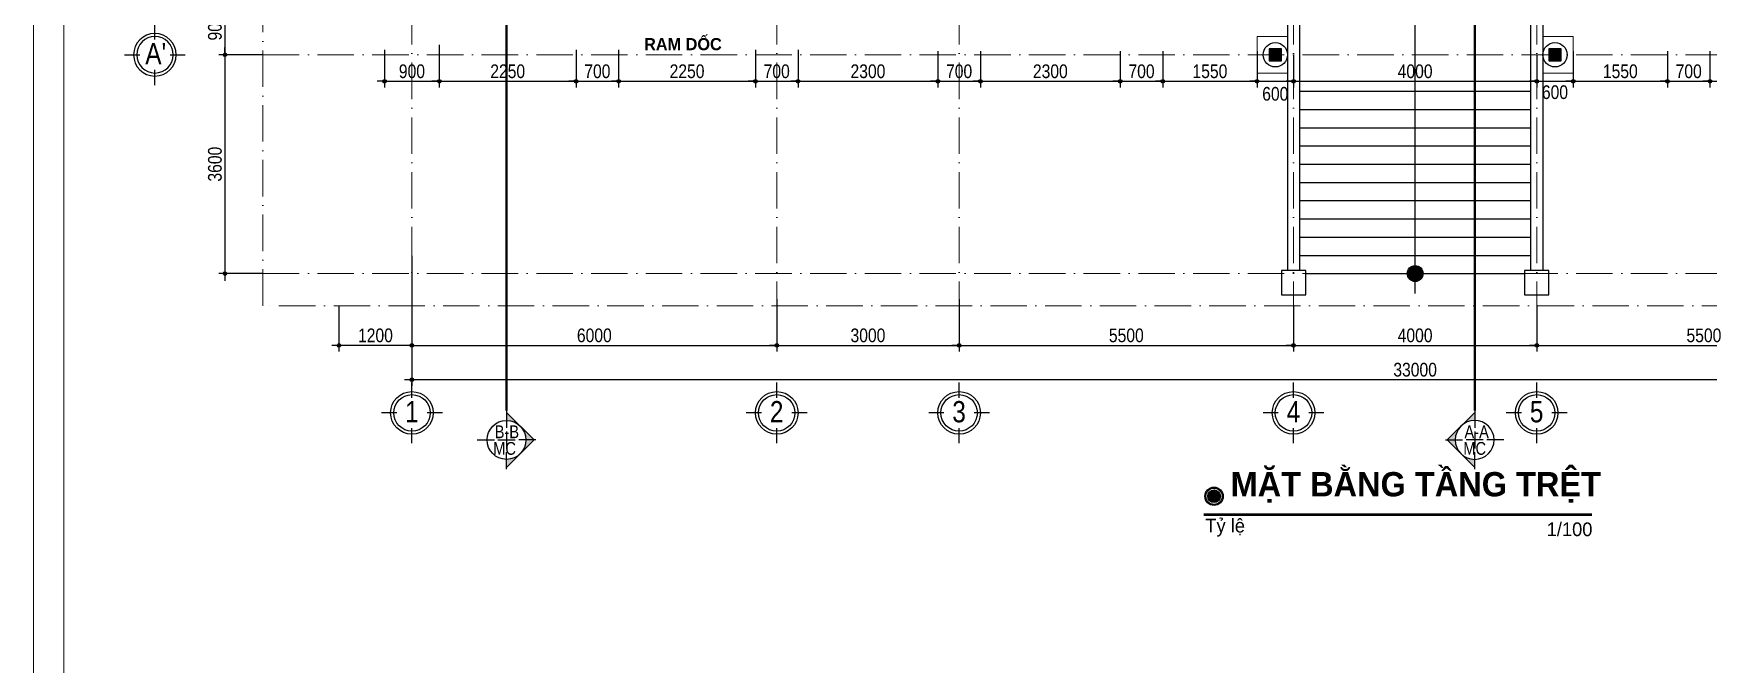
# Model space of a CAD drawing. Extents: x -1107188 to -523840, y 39692 to 514392.
# Drawn here: x -1107188 to -1079639, y 485420 to 495802 of the extents above; entities that cross this region are included whole.
import ezdxf
from ezdxf.enums import TextEntityAlignment as Align

# ---------------------------------------------------------------- set-up
doc = ezdxf.new("R2010")
doc.units = 0
doc.linetypes.add('ACAD_ISO10W100', pattern=[18, 12, -3, 0, -3])
doc.linetypes.add('DASHED2', pattern=[0.375, 0.25, -0.125])
doc.layers.get('0').update_dxf_attribs({"color": 255, "linetype": 'CONTINUOUS'})
doc.layers.get('DEFPOINTS').update_dxf_attribs({"linetype": 'CONTINUOUS'})
for name, color, linetype, lineweight in [('00-KICH THUOC', 6, 'CONTINUOUS', 9), ('NET-THAY', 2, 'CONTINUOUS', 13), ('TRUC', 24, 'CONTINUOUS', 0)]:
    doc.layers.add(name, color=color, linetype=linetype, lineweight=lineweight)
for name, color, linetype in [('009', 251, 'CONTINUOUS'), ('daucat', 220, 'CONTINUOUS'), ('DIM', 1, 'CONTINUOUS'), ('KYHIEU', 3, 'CONTINUOUS'), ('TAGS', 60, 'CONTINUOUS'), ('TEXT', 7, 'CONTINUOUS'), ('TUONG', 131, 'CONTINUOUS'), ('WALL', 4, 'CONTINUOUS')]:
    doc.layers.add(name, color=color, linetype=linetype)
doc.styles.add('HEL-CONDENSE', font='')
doc.styles.add('SO BV', font='', dxfattribs={"height": 200})
doc.styles.get("Standard").update_dxf_attribs({"font": ''})
doc.styles.add('SWISS-CONDENSE', font='')
doc.styles.add('TEN BV', font='', dxfattribs={"height": 350})
doc.styles.add('VNI-HELVE-CONDENSE', font='')
doc.styles.add('VNI-HELVE-CONDENSEN', font='')
doc.styles.get('HEL-CONDENSE').set_extended_font_data('VNI-Helve-Condense')
doc.styles.get('SO BV').set_extended_font_data('VNI-Helve-Condense')
doc.styles.get('Standard').set_extended_font_data('VNI-Helve-Condense')
doc.styles.get('SWISS-CONDENSE').set_extended_font_data('VNI-Swiss-Condense')
doc.styles.get('TEN BV').set_extended_font_data('VNI-Helve-Condense', bold=True)
doc.styles.get('VNI-HELVE-CONDENSE').set_extended_font_data('VNI-Helve-Condense')
doc.styles.get('VNI-HELVE-CONDENSEN').set_extended_font_data('VNI-Helve-Condense')
doc.dimstyles.new('D100', dxfattribs={"dimtxt": 225, "dimasz": 1.2, "dimexe": 100, "dimexo": 0, "dimgap": 50, "dimtad": 1, "dimdec": 0, "dimzin": 13, "dimdsep": 46, "dimtxsty": 'HEL-CONDENSE', "dimblk": 'D50', "dimcen": 0, "dimclrd": 1, "dimclre": 1, "dimclrt": 7, "dimadec": 0, "dimazin": 0, "dimtfac": 1, "dimtdec": 0, "dimtmove": 0, "dimatfit": 3, "dimldrblk": 'D50', "dimfxl": 1, "dimtolj": 1, "dimtzin": 13, "dimarcsym": 0})
doc.dimstyles.get("Standard").update_dxf_attribs({"dimtxt": 0.18, "dimasz": 0.18, "dimexe": 0.18, "dimexo": 0.0625, "dimgap": 0.09, "dimtad": 0, "dimtih": 1, "dimtoh": 1, "dimdec": 4, "dimzin": 0, "dimdsep": 46, "dimtxsty": 'Standard', "dimcen": 0.09, "dimadec": 0, "dimazin": 0, "dimtfac": 1, "dimtdec": 4, "dimtofl": 0, "dimtmove": 0, "dimatfit": 3, "dimfxl": 1, "dimtolj": 1, "dimtzin": 0, "dimarcsym": 0})

# ---------------------------------------------------------------- blocks, each defined once
blk = doc.blocks.new('D50')
at = {"layer": 'DIM'}
blk.add_hatch(color=256, dxfattribs=at).paths.add_polyline_path([(25, 0, 1), (-25, 0, 1)])
blk.add_line((25, 0), (100, 0), dxfattribs=at)
blk.add_circle((0, 0), 25, dxfattribs=at)
blk = doc.blocks.new('*D76')
at = {"layer": 'DEFPOINTS', "color": 0, "transparency": 16777216}
for p in [(-1100964, 491431), (-1094964, 491431), (-1094964, 490669)]:
    blk.add_point(p, dxfattribs=at)
at = {"layer": 'DIM', "color": 1, "lineweight": -2, "transparency": 16777216}
for p, q in [((-1100964, 491431), (-1100964, 490569)), ((-1094964, 491431), (-1094964, 490569)), ((-1100962, 490669), (-1094965, 490669))]:
    blk.add_line(p, q, dxfattribs=at)
at = {"layer": 'DIM', "color": 1, "lineweight": -2, "transparency": 16777216, "xscale": 1.199999999999999, "yscale": 1.199999999999999, "zscale": 1.199999999999999, "rotation": 180}
blk.add_blockref('D50', (-1100964, 490669), dxfattribs=at)
at = {"layer": 'DIM', "color": 1, "lineweight": -2, "transparency": 16777216, "xscale": 1.199999999999999, "yscale": 1.199999999999999, "zscale": 1.199999999999999}
blk.add_blockref('D50', (-1094964, 490669), dxfattribs=at)
at = {"layer": 'DIM', "color": 7, "transparency": 16777216, "insert": (-1097964, 490834), "char_height": 225, "attachment_point": 5, "style": 'HEL-CONDENSE'}
blk.add_mtext('\\A1;6000', dxfattribs=at)
blk = doc.blocks.new('*D77')
at = {"layer": 'DEFPOINTS', "color": 0, "transparency": 16777216}
for p in [(-1094964, 491431), (-1091964, 491431), (-1091964, 490669)]:
    blk.add_point(p, dxfattribs=at)
at = {"layer": 'DIM', "color": 1, "lineweight": -2, "transparency": 16777216}
for p, q in [((-1094964, 491431), (-1094964, 490569)), ((-1091964, 491431), (-1091964, 490569)), ((-1094962, 490669), (-1091965, 490669))]:
    blk.add_line(p, q, dxfattribs=at)
at = {"layer": 'DIM', "color": 1, "lineweight": -2, "transparency": 16777216, "xscale": 1.199999999999999, "yscale": 1.199999999999999, "zscale": 1.199999999999999, "rotation": 180}
blk.add_blockref('D50', (-1094964, 490669), dxfattribs=at)
at = {"layer": 'DIM', "color": 1, "lineweight": -2, "transparency": 16777216, "xscale": 1.199999999999999, "yscale": 1.199999999999999, "zscale": 1.199999999999999}
blk.add_blockref('D50', (-1091964, 490669), dxfattribs=at)
at = {"layer": 'DIM', "color": 7, "transparency": 16777216, "insert": (-1093464, 490834), "char_height": 225, "attachment_point": 5, "style": 'HEL-CONDENSE'}
blk.add_mtext('\\A1;3000', dxfattribs=at)
blk = doc.blocks.new('*D78')
at = {"layer": 'DEFPOINTS', "color": 0, "transparency": 16777216}
for p in [(-1091964, 491431), (-1086464, 491331), (-1086464, 490669)]:
    blk.add_point(p, dxfattribs=at)
at = {"layer": 'DIM', "color": 1, "lineweight": -2, "transparency": 16777216}
for p, q in [((-1091964, 491431), (-1091964, 490569)), ((-1086464, 491331), (-1086464, 490569)), ((-1091962, 490669), (-1086465, 490669))]:
    blk.add_line(p, q, dxfattribs=at)
at = {"layer": 'DIM', "color": 1, "lineweight": -2, "transparency": 16777216, "xscale": 1.199999999999999, "yscale": 1.199999999999999, "zscale": 1.199999999999999, "rotation": 180}
blk.add_blockref('D50', (-1091964, 490669), dxfattribs=at)
at = {"layer": 'DIM', "color": 1, "lineweight": -2, "transparency": 16777216, "xscale": 1.199999999999999, "yscale": 1.199999999999999, "zscale": 1.199999999999999}
blk.add_blockref('D50', (-1086464, 490669), dxfattribs=at)
at = {"layer": 'DIM', "color": 7, "transparency": 16777216, "insert": (-1089214, 490834), "char_height": 225, "attachment_point": 5, "style": 'HEL-CONDENSE'}
blk.add_mtext('\\A1;5500', dxfattribs=at)
blk = doc.blocks.new('*D79')
at = {"layer": 'DEFPOINTS', "color": 0, "transparency": 16777216}
for p in [(-1086464, 491331), (-1082464, 491331), (-1082464, 490669)]:
    blk.add_point(p, dxfattribs=at)
at = {"layer": 'DIM', "color": 1, "lineweight": -2, "transparency": 16777216}
for p, q in [((-1086464, 491331), (-1086464, 490569)), ((-1082464, 491331), (-1082464, 490569)), ((-1086462, 490669), (-1082465, 490669))]:
    blk.add_line(p, q, dxfattribs=at)
at = {"layer": 'DIM', "color": 1, "lineweight": -2, "transparency": 16777216, "xscale": 1.199999999999999, "yscale": 1.199999999999999, "zscale": 1.199999999999999, "rotation": 180}
blk.add_blockref('D50', (-1086464, 490669), dxfattribs=at)
at = {"layer": 'DIM', "color": 1, "lineweight": -2, "transparency": 16777216, "xscale": 1.199999999999999, "yscale": 1.199999999999999, "zscale": 1.199999999999999}
blk.add_blockref('D50', (-1082464, 490669), dxfattribs=at)
at = {"layer": 'DIM', "color": 7, "transparency": 16777216, "insert": (-1084464, 490834), "char_height": 225, "attachment_point": 5, "style": 'HEL-CONDENSE'}
blk.add_mtext('\\A1;4000', dxfattribs=at)
blk = doc.blocks.new('*D80')
at = {"layer": 'DEFPOINTS', "color": 0, "transparency": 16777216}
for p in [(-1082464, 491331), (-1076964, 491431), (-1076964, 490669)]:
    blk.add_point(p, dxfattribs=at)
at = {"layer": 'DIM', "color": 1, "lineweight": -2, "transparency": 16777216}
for p, q in [((-1082464, 491331), (-1082464, 490569)), ((-1076964, 491431), (-1076964, 490569)), ((-1082462, 490669), (-1076965, 490669))]:
    blk.add_line(p, q, dxfattribs=at)
at = {"layer": 'DIM', "color": 1, "lineweight": -2, "transparency": 16777216, "xscale": 1.199999999999999, "yscale": 1.199999999999999, "zscale": 1.199999999999999, "rotation": 180}
blk.add_blockref('D50', (-1082464, 490669), dxfattribs=at)
at = {"layer": 'DIM', "color": 1, "lineweight": -2, "transparency": 16777216, "xscale": 1.199999999999999, "yscale": 1.199999999999999, "zscale": 1.199999999999999}
blk.add_blockref('D50', (-1076964, 490669), dxfattribs=at)
at = {"layer": 'DIM', "color": 7, "transparency": 16777216, "insert": (-1079714, 490834), "char_height": 225, "attachment_point": 5, "style": 'HEL-CONDENSE'}
blk.add_mtext('\\A1;5500', dxfattribs=at)
blk = doc.blocks.new('A$C206177D3')
at = {"layer": 'TAGS', "ltscale": 1000}
for p, q in [((-37, 240), (-37, 490)), ((-287, -10), (-537, -10)), ((-37, -510), (-37, -260)), ((463, -10), (213, -10))]:
    blk.add_line(p, q, dxfattribs=at)
blk.add_circle((-37, -10), 350, dxfattribs=at)
at = {"layer": 'TAGS', "color": 254, "ltscale": 1000}
blk.add_circle((-37, -10), 300, dxfattribs=at)
at = {"layer": 'TAGS', "ltscale": 1000, "style": 'VNI-HELVE-CONDENSEN'}
blk.add_attdef('A', text='', height=350, dxfattribs=at).set_placement((-38, -166), align=Align.CENTER)
blk = doc.blocks.new('*D89')
at = {"layer": 'DEFPOINTS', "color": 0, "transparency": 16777216}
for p in [(-1103418, 496352), (-1104039, 495452), (-1103418, 495452)]:
    blk.add_point(p, dxfattribs=at)
at = {"layer": 'DIM', "color": 1, "lineweight": -2, "transparency": 16777216}
for p, q in [((-1103418, 496352), (-1104139, 496352)), ((-1104039, 496351), (-1104039, 495453)), ((-1103418, 495452), (-1104139, 495452))]:
    blk.add_line(p, q, dxfattribs=at)
at = {"layer": 'DIM', "color": 1, "lineweight": -2, "transparency": 16777216, "xscale": 1.199999999999999, "yscale": 1.199999999999999, "zscale": 1.199999999999999}
for p, rotation in [((-1104039, 496352), 90), ((-1104039, 495452), 270)]:
    blk.add_blockref('D50', p, dxfattribs=dict(at, rotation=rotation))
at = {"layer": 'DIM', "color": 7, "transparency": 16777216, "insert": (-1104204, 495902), "char_height": 225, "attachment_point": 5, "rotation": 90, "style": 'HEL-CONDENSE'}
blk.add_mtext('\\A1;900', dxfattribs=at)
blk = doc.blocks.new('*D90')
at = {"layer": 'DEFPOINTS', "color": 0, "transparency": 16777216}
for p in [(-1103418, 495452), (-1104039, 491852), (-1103418, 491852)]:
    blk.add_point(p, dxfattribs=at)
at = {"layer": 'DIM', "color": 1, "lineweight": -2, "transparency": 16777216}
for p, q in [((-1103418, 495452), (-1104139, 495452)), ((-1104039, 495451), (-1104039, 491853)), ((-1103418, 491852), (-1104139, 491852))]:
    blk.add_line(p, q, dxfattribs=at)
at = {"layer": 'DIM', "color": 1, "lineweight": -2, "transparency": 16777216, "xscale": 1.199999999999999, "yscale": 1.199999999999999, "zscale": 1.199999999999999}
for p, rotation in [((-1104039, 495452), 90), ((-1104039, 491852), 270)]:
    blk.add_blockref('D50', p, dxfattribs=dict(at, rotation=rotation))
at = {"layer": 'DIM', "color": 7, "transparency": 16777216, "insert": (-1104204, 493652), "char_height": 225, "attachment_point": 5, "rotation": 90, "style": 'HEL-CONDENSE'}
blk.add_mtext('\\A1;3600', dxfattribs=at)
blk = doc.blocks.new('*D91')
at = {"layer": 'DEFPOINTS', "color": 0, "transparency": 16777216}
for p in [(-1102164, 491322), (-1100964, 491322), (-1102164, 490669)]:
    blk.add_point(p, dxfattribs=at)
at = {"layer": 'DIM', "color": 1, "lineweight": -2, "transparency": 16777216}
for p, q in [((-1102164, 491322), (-1102164, 490569)), ((-1100964, 491322), (-1100964, 490569)), ((-1100965, 490669), (-1102162, 490669))]:
    blk.add_line(p, q, dxfattribs=at)
at = {"layer": 'DIM', "color": 1, "lineweight": -2, "transparency": 16777216, "xscale": 1.199999999999999, "yscale": 1.199999999999999, "zscale": 1.199999999999999, "rotation": 180}
blk.add_blockref('D50', (-1102164, 490669), dxfattribs=at)
at = {"layer": 'DIM', "color": 1, "lineweight": -2, "transparency": 16777216, "xscale": 1.199999999999999, "yscale": 1.199999999999999, "zscale": 1.199999999999999}
blk.add_blockref('D50', (-1100964, 490669), dxfattribs=at)
at = {"layer": 'DIM', "color": 7, "transparency": 16777216, "insert": (-1101564, 490834), "char_height": 225, "attachment_point": 5, "style": 'HEL-CONDENSE'}
blk.add_mtext('\\A1;1200', dxfattribs=at)
blk = doc.blocks.new('mc2')
at = {"layer": 'KYHIEU', "ltscale": 0.7}
h = blk.add_hatch(color=256, dxfattribs=at)
h.paths.add_polyline_path([(600, 400), (600, 566), (317, 283, -0.198912)])
h.paths.add_polyline_path([(200, 0, -0.198912), (317, 283), (34, 0)])
h.paths.add_polyline_path([(317, -283, -0.198912), (200, 0), (34, 0)])
h.paths.add_polyline_path([(600, -566), (600, -400, -0.198912), (317, -283)])
for p, q in [((600, 566), (34, 0)), ((600, 600), (600, 250)), ((0, 0), (350, 0)), ((600, -566), (34, 0)), ((775, 0), (425, 0)), ((600, -175), (600, 175)), ((1200, 0), (850, 0)), ((600, -600), (600, -250))]:
    blk.add_line(p, q, dxfattribs=at)
blk.add_circle((600, 0), 400, dxfattribs=at)
at = {"style": 'VNI-HELVE-CONDENSE'}
for height, p in [(300, (612, 182)), (225, (609, -187))]:
    blk.add_attdef('A', text='', height=height, dxfattribs=at).set_placement(p, align=Align.MIDDLE_CENTER)
blk = doc.blocks.new('A$C225A2996')
at = {"layer": 'WALL'}
blk.add_hatch(color=4, dxfattribs=at).paths.add_polyline_path([(531, 82), (731, 82), (731, 282), (531, 282)])
at = {"layer": 'WALL', "color": 4}
for p, q in [((531, 282), (731, 82)), ((531, 82), (731, 282))]:
    blk.add_line(p, q, dxfattribs=at)
blk.add_lwpolyline([(531, 82), (731, 82), (731, 282), (531, 282)], close=True, dxfattribs=at)
blk = doc.blocks.new('*D124')
at = {"layer": 'DEFPOINTS', "color": 0, "transparency": 16777216}
for p in [(-1101414, 495534), (-1100514, 495617), (-1100514, 495015)]:
    blk.add_point(p, dxfattribs=at)
at = {"layer": 'DIM', "color": 1, "lineweight": -2, "transparency": 16777216}
for p, q in [((-1101414, 495534), (-1101414, 494915)), ((-1100514, 495617), (-1100514, 494915)), ((-1101412, 495015), (-1100515, 495015))]:
    blk.add_line(p, q, dxfattribs=at)
at = {"layer": 'DIM', "color": 1, "lineweight": -2, "transparency": 16777216, "xscale": 1.199999999999999, "yscale": 1.199999999999999, "zscale": 1.199999999999999, "rotation": 180}
blk.add_blockref('D50', (-1101414, 495015), dxfattribs=at)
at = {"layer": 'DIM', "color": 1, "lineweight": -2, "transparency": 16777216, "xscale": 1.199999999999999, "yscale": 1.199999999999999, "zscale": 1.199999999999999}
blk.add_blockref('D50', (-1100514, 495015), dxfattribs=at)
at = {"layer": 'DIM', "color": 7, "transparency": 16777216, "insert": (-1100964, 495179), "char_height": 225, "attachment_point": 5, "style": 'HEL-CONDENSE'}
blk.add_mtext('\\A1;900', dxfattribs=at)
blk = doc.blocks.new('*D125')
at = {"layer": 'DEFPOINTS', "color": 0, "transparency": 16777216}
for p in [(-1100514, 495617), (-1098264, 495534), (-1098264, 495015)]:
    blk.add_point(p, dxfattribs=at)
at = {"layer": 'DIM', "color": 1, "lineweight": -2, "transparency": 16777216}
for p, q in [((-1100514, 495617), (-1100514, 494915)), ((-1098264, 495534), (-1098264, 494915)), ((-1100512, 495015), (-1098265, 495015))]:
    blk.add_line(p, q, dxfattribs=at)
at = {"layer": 'DIM', "color": 1, "lineweight": -2, "transparency": 16777216, "xscale": 1.199999999999999, "yscale": 1.199999999999999, "zscale": 1.199999999999999, "rotation": 180}
blk.add_blockref('D50', (-1100514, 495015), dxfattribs=at)
at = {"layer": 'DIM', "color": 1, "lineweight": -2, "transparency": 16777216, "xscale": 1.199999999999999, "yscale": 1.199999999999999, "zscale": 1.199999999999999}
blk.add_blockref('D50', (-1098264, 495015), dxfattribs=at)
at = {"layer": 'DIM', "color": 7, "transparency": 16777216, "insert": (-1099389, 495179), "char_height": 225, "attachment_point": 5, "style": 'HEL-CONDENSE'}
blk.add_mtext('\\A1;2250', dxfattribs=at)
blk = doc.blocks.new('*D126')
at = {"layer": 'DEFPOINTS', "color": 0, "transparency": 16777216}
for p in [(-1098264, 495534), (-1097564, 495534), (-1097564, 495015)]:
    blk.add_point(p, dxfattribs=at)
at = {"layer": 'DIM', "color": 1, "lineweight": -2, "transparency": 16777216}
for p, q in [((-1098264, 495534), (-1098264, 494915)), ((-1097564, 495534), (-1097564, 494915)), ((-1098262, 495015), (-1097565, 495015))]:
    blk.add_line(p, q, dxfattribs=at)
at = {"layer": 'DIM', "color": 1, "lineweight": -2, "transparency": 16777216, "xscale": 1.199999999999999, "yscale": 1.199999999999999, "zscale": 1.199999999999999, "rotation": 180}
blk.add_blockref('D50', (-1098264, 495015), dxfattribs=at)
at = {"layer": 'DIM', "color": 1, "lineweight": -2, "transparency": 16777216, "xscale": 1.199999999999999, "yscale": 1.199999999999999, "zscale": 1.199999999999999}
blk.add_blockref('D50', (-1097564, 495015), dxfattribs=at)
at = {"layer": 'DIM', "color": 7, "transparency": 16777216, "insert": (-1097914, 495179), "char_height": 225, "attachment_point": 5, "style": 'HEL-CONDENSE'}
blk.add_mtext('\\A1;700', dxfattribs=at)
blk = doc.blocks.new('*D127')
at = {"layer": 'DEFPOINTS', "color": 0, "transparency": 16777216}
for p in [(-1097564, 495534), (-1095314, 495534), (-1095314, 495015)]:
    blk.add_point(p, dxfattribs=at)
at = {"layer": 'DIM', "color": 1, "lineweight": -2, "transparency": 16777216}
for p, q in [((-1097564, 495534), (-1097564, 494915)), ((-1095314, 495534), (-1095314, 494915)), ((-1097562, 495015), (-1095315, 495015))]:
    blk.add_line(p, q, dxfattribs=at)
at = {"layer": 'DIM', "color": 1, "lineweight": -2, "transparency": 16777216, "xscale": 1.199999999999999, "yscale": 1.199999999999999, "zscale": 1.199999999999999, "rotation": 180}
blk.add_blockref('D50', (-1097564, 495015), dxfattribs=at)
at = {"layer": 'DIM', "color": 1, "lineweight": -2, "transparency": 16777216, "xscale": 1.199999999999999, "yscale": 1.199999999999999, "zscale": 1.199999999999999}
blk.add_blockref('D50', (-1095314, 495015), dxfattribs=at)
at = {"layer": 'DIM', "color": 7, "transparency": 16777216, "insert": (-1096439, 495179), "char_height": 225, "attachment_point": 5, "style": 'HEL-CONDENSE'}
blk.add_mtext('\\A1;2250', dxfattribs=at)
blk = doc.blocks.new('*D128')
at = {"layer": 'DEFPOINTS', "color": 0, "transparency": 16777216}
for p in [(-1095314, 495534), (-1094614, 495534), (-1094614, 495015)]:
    blk.add_point(p, dxfattribs=at)
at = {"layer": 'DIM', "color": 1, "lineweight": -2, "transparency": 16777216}
for p, q in [((-1095314, 495534), (-1095314, 494915)), ((-1094614, 495534), (-1094614, 494915)), ((-1095312, 495015), (-1094615, 495015))]:
    blk.add_line(p, q, dxfattribs=at)
at = {"layer": 'DIM', "color": 1, "lineweight": -2, "transparency": 16777216, "xscale": 1.199999999999999, "yscale": 1.199999999999999, "zscale": 1.199999999999999, "rotation": 180}
blk.add_blockref('D50', (-1095314, 495015), dxfattribs=at)
at = {"layer": 'DIM', "color": 1, "lineweight": -2, "transparency": 16777216, "xscale": 1.199999999999999, "yscale": 1.199999999999999, "zscale": 1.199999999999999}
blk.add_blockref('D50', (-1094614, 495015), dxfattribs=at)
at = {"layer": 'DIM', "color": 7, "transparency": 16777216, "insert": (-1094964, 495179), "char_height": 225, "attachment_point": 5, "style": 'HEL-CONDENSE'}
blk.add_mtext('\\A1;700', dxfattribs=at)
blk = doc.blocks.new('*D129')
at = {"layer": 'DEFPOINTS', "color": 0, "transparency": 16777216}
for p in [(-1094614, 495534), (-1092314, 495510), (-1092314, 495015)]:
    blk.add_point(p, dxfattribs=at)
at = {"layer": 'DIM', "color": 1, "lineweight": -2, "transparency": 16777216}
for p, q in [((-1094614, 495534), (-1094614, 494915)), ((-1092314, 495510), (-1092314, 494915)), ((-1094612, 495015), (-1092315, 495015))]:
    blk.add_line(p, q, dxfattribs=at)
at = {"layer": 'DIM', "color": 1, "lineweight": -2, "transparency": 16777216, "xscale": 1.199999999999999, "yscale": 1.199999999999999, "zscale": 1.199999999999999, "rotation": 180}
blk.add_blockref('D50', (-1094614, 495015), dxfattribs=at)
at = {"layer": 'DIM', "color": 1, "lineweight": -2, "transparency": 16777216, "xscale": 1.199999999999999, "yscale": 1.199999999999999, "zscale": 1.199999999999999}
blk.add_blockref('D50', (-1092314, 495015), dxfattribs=at)
at = {"layer": 'DIM', "color": 7, "transparency": 16777216, "insert": (-1093464, 495179), "char_height": 225, "attachment_point": 5, "style": 'HEL-CONDENSE'}
blk.add_mtext('\\A1;2300', dxfattribs=at)
blk = doc.blocks.new('*D130')
at = {"layer": 'DEFPOINTS', "color": 0, "transparency": 16777216}
for p in [(-1092314, 495510), (-1091614, 495510), (-1091614, 495015)]:
    blk.add_point(p, dxfattribs=at)
at = {"layer": 'DIM', "color": 1, "lineweight": -2, "transparency": 16777216}
for p, q in [((-1092314, 495510), (-1092314, 494915)), ((-1091614, 495510), (-1091614, 494915)), ((-1092312, 495015), (-1091615, 495015))]:
    blk.add_line(p, q, dxfattribs=at)
at = {"layer": 'DIM', "color": 1, "lineweight": -2, "transparency": 16777216, "xscale": 1.199999999999999, "yscale": 1.199999999999999, "zscale": 1.199999999999999, "rotation": 180}
blk.add_blockref('D50', (-1092314, 495015), dxfattribs=at)
at = {"layer": 'DIM', "color": 1, "lineweight": -2, "transparency": 16777216, "xscale": 1.199999999999999, "yscale": 1.199999999999999, "zscale": 1.199999999999999}
blk.add_blockref('D50', (-1091614, 495015), dxfattribs=at)
at = {"layer": 'DIM', "color": 7, "transparency": 16777216, "insert": (-1091964, 495179), "char_height": 225, "attachment_point": 5, "style": 'HEL-CONDENSE'}
blk.add_mtext('\\A1;700', dxfattribs=at)
blk = doc.blocks.new('*D131')
at = {"layer": 'DEFPOINTS', "color": 0, "transparency": 16777216}
for p in [(-1091614, 495510), (-1089314, 495510), (-1089314, 495015)]:
    blk.add_point(p, dxfattribs=at)
at = {"layer": 'DIM', "color": 1, "lineweight": -2, "transparency": 16777216}
for p, q in [((-1091614, 495510), (-1091614, 494915)), ((-1089314, 495510), (-1089314, 494915)), ((-1091612, 495015), (-1089315, 495015))]:
    blk.add_line(p, q, dxfattribs=at)
at = {"layer": 'DIM', "color": 1, "lineweight": -2, "transparency": 16777216, "xscale": 1.199999999999999, "yscale": 1.199999999999999, "zscale": 1.199999999999999, "rotation": 180}
blk.add_blockref('D50', (-1091614, 495015), dxfattribs=at)
at = {"layer": 'DIM', "color": 1, "lineweight": -2, "transparency": 16777216, "xscale": 1.199999999999999, "yscale": 1.199999999999999, "zscale": 1.199999999999999}
blk.add_blockref('D50', (-1089314, 495015), dxfattribs=at)
at = {"layer": 'DIM', "color": 7, "transparency": 16777216, "insert": (-1090464, 495179), "char_height": 225, "attachment_point": 5, "style": 'HEL-CONDENSE'}
blk.add_mtext('\\A1;2300', dxfattribs=at)
blk = doc.blocks.new('*D132')
at = {"layer": 'DEFPOINTS', "color": 0, "transparency": 16777216}
for p in [(-1089314, 495510), (-1088614, 495510), (-1088614, 495015)]:
    blk.add_point(p, dxfattribs=at)
at = {"layer": 'DIM', "color": 1, "lineweight": -2, "transparency": 16777216}
for p, q in [((-1089314, 495510), (-1089314, 494915)), ((-1088614, 495510), (-1088614, 494915)), ((-1089312, 495015), (-1088615, 495015))]:
    blk.add_line(p, q, dxfattribs=at)
at = {"layer": 'DIM', "color": 1, "lineweight": -2, "transparency": 16777216, "xscale": 1.199999999999999, "yscale": 1.199999999999999, "zscale": 1.199999999999999, "rotation": 180}
blk.add_blockref('D50', (-1089314, 495015), dxfattribs=at)
at = {"layer": 'DIM', "color": 1, "lineweight": -2, "transparency": 16777216, "xscale": 1.199999999999999, "yscale": 1.199999999999999, "zscale": 1.199999999999999}
blk.add_blockref('D50', (-1088614, 495015), dxfattribs=at)
at = {"layer": 'DIM', "color": 7, "transparency": 16777216, "insert": (-1088964, 495179), "char_height": 225, "attachment_point": 5, "style": 'HEL-CONDENSE'}
blk.add_mtext('\\A1;700', dxfattribs=at)
blk = doc.blocks.new('*D133')
at = {"layer": 'DEFPOINTS', "color": 0, "transparency": 16777216}
for p in [(-1088614, 495510), (-1087064, 495510), (-1087064, 495015)]:
    blk.add_point(p, dxfattribs=at)
at = {"layer": 'DIM', "color": 1, "lineweight": -2, "transparency": 16777216}
for p, q in [((-1088614, 495510), (-1088614, 494915)), ((-1087064, 495510), (-1087064, 494915)), ((-1088612, 495015), (-1087065, 495015))]:
    blk.add_line(p, q, dxfattribs=at)
at = {"layer": 'DIM', "color": 1, "lineweight": -2, "transparency": 16777216, "xscale": 1.199999999999999, "yscale": 1.199999999999999, "zscale": 1.199999999999999, "rotation": 180}
blk.add_blockref('D50', (-1088614, 495015), dxfattribs=at)
at = {"layer": 'DIM', "color": 1, "lineweight": -2, "transparency": 16777216, "xscale": 1.199999999999999, "yscale": 1.199999999999999, "zscale": 1.199999999999999}
blk.add_blockref('D50', (-1087064, 495015), dxfattribs=at)
at = {"layer": 'DIM', "color": 7, "transparency": 16777216, "insert": (-1087839, 495179), "char_height": 225, "attachment_point": 5, "style": 'HEL-CONDENSE'}
blk.add_mtext('\\A1;1550', dxfattribs=at)
blk = doc.blocks.new('*D134')
at = {"layer": 'DEFPOINTS', "color": 0, "transparency": 16777216}
for p in [(-1087064, 495510), (-1086464, 495452), (-1086464, 495015)]:
    blk.add_point(p, dxfattribs=at)
at = {"layer": 'DIM', "color": 1, "lineweight": -2, "transparency": 16777216}
for p, q in [((-1087064, 495510), (-1087064, 494915)), ((-1086464, 495452), (-1086464, 494915)), ((-1087062, 495015), (-1086465, 495015))]:
    blk.add_line(p, q, dxfattribs=at)
at = {"layer": 'DIM', "color": 1, "lineweight": -2, "transparency": 16777216, "xscale": 1.199999999999999, "yscale": 1.199999999999999, "zscale": 1.199999999999999, "rotation": 180}
blk.add_blockref('D50', (-1087064, 495015), dxfattribs=at)
at = {"layer": 'DIM', "color": 1, "lineweight": -2, "transparency": 16777216, "xscale": 1.199999999999999, "yscale": 1.199999999999999, "zscale": 1.199999999999999}
blk.add_blockref('D50', (-1086464, 495015), dxfattribs=at)
at = {"layer": 'DIM', "color": 7, "transparency": 16777216, "insert": (-1086764, 494808), "char_height": 225, "attachment_point": 5, "style": 'HEL-CONDENSE'}
blk.add_mtext('\\A1;600', dxfattribs=at)
blk = doc.blocks.new('*D135')
at = {"layer": 'DEFPOINTS', "color": 0, "transparency": 16777216}
for p in [(-1081864, 495510), (-1080314, 495510), (-1080314, 495015)]:
    blk.add_point(p, dxfattribs=at)
at = {"layer": 'DIM', "color": 1, "lineweight": -2, "transparency": 16777216}
for p, q in [((-1081864, 495510), (-1081864, 494915)), ((-1080314, 495510), (-1080314, 494915)), ((-1081862, 495015), (-1080315, 495015))]:
    blk.add_line(p, q, dxfattribs=at)
at = {"layer": 'DIM', "color": 1, "lineweight": -2, "transparency": 16777216, "xscale": 1.199999999999999, "yscale": 1.199999999999999, "zscale": 1.199999999999999, "rotation": 180}
blk.add_blockref('D50', (-1081864, 495015), dxfattribs=at)
at = {"layer": 'DIM', "color": 1, "lineweight": -2, "transparency": 16777216, "xscale": 1.199999999999999, "yscale": 1.199999999999999, "zscale": 1.199999999999999}
blk.add_blockref('D50', (-1080314, 495015), dxfattribs=at)
at = {"layer": 'DIM', "color": 7, "transparency": 16777216, "insert": (-1081089, 495179), "char_height": 225, "attachment_point": 5, "style": 'HEL-CONDENSE'}
blk.add_mtext('\\A1;1550', dxfattribs=at)
blk = doc.blocks.new('*D136')
at = {"layer": 'DEFPOINTS', "color": 0, "transparency": 16777216}
for p in [(-1080314, 495510), (-1079614, 495510), (-1079614, 495015)]:
    blk.add_point(p, dxfattribs=at)
at = {"layer": 'DIM', "color": 1, "lineweight": -2, "transparency": 16777216}
for p, q in [((-1080314, 495510), (-1080314, 494915)), ((-1079614, 495510), (-1079614, 494915)), ((-1080312, 495015), (-1079615, 495015))]:
    blk.add_line(p, q, dxfattribs=at)
at = {"layer": 'DIM', "color": 1, "lineweight": -2, "transparency": 16777216, "xscale": 1.199999999999999, "yscale": 1.199999999999999, "zscale": 1.199999999999999, "rotation": 180}
blk.add_blockref('D50', (-1080314, 495015), dxfattribs=at)
at = {"layer": 'DIM', "color": 1, "lineweight": -2, "transparency": 16777216, "xscale": 1.199999999999999, "yscale": 1.199999999999999, "zscale": 1.199999999999999}
blk.add_blockref('D50', (-1079614, 495015), dxfattribs=at)
at = {"layer": 'DIM', "color": 7, "transparency": 16777216, "insert": (-1079964, 495179), "char_height": 225, "attachment_point": 5, "style": 'HEL-CONDENSE'}
blk.add_mtext('\\A1;700', dxfattribs=at)
blk = doc.blocks.new('*D137')
at = {"layer": 'DEFPOINTS', "color": 0, "transparency": 16777216}
for p in [(-1079614, 495510), (-1077314, 495510), (-1077314, 495015)]:
    blk.add_point(p, dxfattribs=at)
at = {"layer": 'DIM', "color": 1, "lineweight": -2, "transparency": 16777216}
for p, q in [((-1079614, 495510), (-1079614, 494915)), ((-1077314, 495510), (-1077314, 494915)), ((-1079612, 495015), (-1077315, 495015))]:
    blk.add_line(p, q, dxfattribs=at)
at = {"layer": 'DIM', "color": 1, "lineweight": -2, "transparency": 16777216, "xscale": 1.199999999999999, "yscale": 1.199999999999999, "zscale": 1.199999999999999, "rotation": 180}
blk.add_blockref('D50', (-1079614, 495015), dxfattribs=at)
at = {"layer": 'DIM', "color": 1, "lineweight": -2, "transparency": 16777216, "xscale": 1.199999999999999, "yscale": 1.199999999999999, "zscale": 1.199999999999999}
blk.add_blockref('D50', (-1077314, 495015), dxfattribs=at)
at = {"layer": 'DIM', "color": 7, "transparency": 16777216, "insert": (-1078464, 495179), "char_height": 225, "attachment_point": 5, "style": 'HEL-CONDENSE'}
blk.add_mtext('\\A1;2300', dxfattribs=at)
blk = doc.blocks.new('*D145')
at = {"layer": 'DEFPOINTS', "color": 0, "transparency": 16777216}
for p in [(-1086464, 495452), (-1082464, 495452), (-1082464, 495015)]:
    blk.add_point(p, dxfattribs=at)
at = {"layer": 'DIM', "color": 1, "lineweight": -2, "transparency": 16777216}
for p, q in [((-1086464, 495452), (-1086464, 494915)), ((-1082464, 495452), (-1082464, 494915)), ((-1086462, 495015), (-1082465, 495015))]:
    blk.add_line(p, q, dxfattribs=at)
at = {"layer": 'DIM', "color": 1, "lineweight": -2, "transparency": 16777216, "xscale": 1.199999999999999, "yscale": 1.199999999999999, "zscale": 1.199999999999999, "rotation": 180}
blk.add_blockref('D50', (-1086464, 495015), dxfattribs=at)
at = {"layer": 'DIM', "color": 1, "lineweight": -2, "transparency": 16777216, "xscale": 1.199999999999999, "yscale": 1.199999999999999, "zscale": 1.199999999999999}
blk.add_blockref('D50', (-1082464, 495015), dxfattribs=at)
at = {"layer": 'DIM', "color": 7, "transparency": 16777216, "insert": (-1084464, 495179), "char_height": 225, "attachment_point": 5, "style": 'HEL-CONDENSE'}
blk.add_mtext('\\A1;4000', dxfattribs=at)
blk = doc.blocks.new('*D146')
at = {"layer": 'DEFPOINTS', "color": 0, "transparency": 16777216}
for p in [(-1082464, 495452), (-1081864, 495452), (-1081864, 495015)]:
    blk.add_point(p, dxfattribs=at)
at = {"layer": 'DIM', "color": 1, "lineweight": -2, "transparency": 16777216}
for p, q in [((-1082464, 495452), (-1082464, 494915)), ((-1081864, 495452), (-1081864, 494915)), ((-1082462, 495015), (-1081865, 495015))]:
    blk.add_line(p, q, dxfattribs=at)
at = {"layer": 'DIM', "color": 1, "lineweight": -2, "transparency": 16777216, "xscale": 1.199999999999999, "yscale": 1.199999999999999, "zscale": 1.199999999999999, "rotation": 180}
blk.add_blockref('D50', (-1082464, 495015), dxfattribs=at)
at = {"layer": 'DIM', "color": 1, "lineweight": -2, "transparency": 16777216, "xscale": 1.199999999999999, "yscale": 1.199999999999999, "zscale": 1.199999999999999}
blk.add_blockref('D50', (-1081864, 495015), dxfattribs=at)
at = {"layer": 'DIM', "color": 7, "transparency": 16777216, "insert": (-1082164, 494835), "char_height": 225, "attachment_point": 5, "style": 'HEL-CONDENSE'}
blk.add_mtext('\\A1;600', dxfattribs=at)
blk = doc.blocks.new('*D156')
at = {"layer": '009', "color": 1, "lineweight": -2, "transparency": 16777216}
for p, q in [((-1100964, 492144), (-1100964, 490004)), ((-1067964, 491852), (-1067964, 490004)), ((-1067965, 490104), (-1100962, 490104))]:
    blk.add_line(p, q, dxfattribs=at)
at = {"layer": 'DEFPOINTS', "color": 0, "transparency": 16777216}
for p in [(-1100964, 492144), (-1067964, 491852), (-1100964, 490104)]:
    blk.add_point(p, dxfattribs=at)
at = {"layer": '009', "color": 1, "lineweight": -2, "transparency": 16777216, "xscale": 1.199999999999999, "yscale": 1.199999999999999, "zscale": 1.199999999999999, "rotation": 180}
blk.add_blockref('D50', (-1100964, 490104), dxfattribs=at)
at = {"layer": '009', "color": 1, "lineweight": -2, "transparency": 16777216, "xscale": 1.199999999999999, "yscale": 1.199999999999999, "zscale": 1.199999999999999}
blk.add_blockref('D50', (-1067964, 490104), dxfattribs=at)
at = {"layer": '009', "color": 7, "transparency": 16777216, "insert": (-1084464, 490269), "char_height": 225, "attachment_point": 5, "style": 'HEL-CONDENSE'}
blk.add_mtext('\\A1;33000', dxfattribs=at)
blk = doc.blocks.new('KHUNGTEN')
at = {"color": 3, "linetype": 'Continuous'}
for points in [[(-593653, 217892), (-593653, 277292), (-509653, 277292), (-509653, 217892), (-593653, 217892)], [(-593153, 218392), (-593153, 276792), (-510153, 276792), (-510153, 218392)]]:
    blk.add_lwpolyline(points, close=True, dxfattribs=at)
at = {"style": 'TEN BV'}
for tag, p in [('TEB_BV', (-518299, 222628)), ('LOAI_BV', (-511918, 220684)), ('TL', (-512164, 219751))]:
    blk.add_attdef(tag, p, '', height=350, dxfattribs=at)
at = {"style": 'SO BV'}
for tag, p in [('SOBV', (-510673, 221020)), ('TONGSOBV', (-510673, 220591))]:
    blk.add_attdef(tag, text='', height=200, dxfattribs=at).set_placement(p, align=Align.CENTER)

msp = doc.modelspace()

# ---------------------------------------------------------------- hatches: boundary and pattern name
at = {"layer": 'DIM', "linetype": 'ByBlock'}
msp.add_hatch(color=1, dxfattribs=at).paths.add_polyline_path([(-1087666.499, 488187.666, 1), (-1087875.539, 488187.666, 1)])
at = {"layer": 'TEXT'}
h = msp.add_hatch(color=256, dxfattribs=at)
edge = h.paths.add_edge_path()
edge.add_arc((-1084463.57, 491851.964), 130.673, 0, 360)

# ---------------------------------------------------------------- linework, layer by layer
at = {"layer": 'daucat', "linetype": 'DASHED2', "ltscale": 2000, "const_width": 40}
for points in [[(-1099408.455, 512424.22), (-1099408.455, 489595.058)], [(-1083483.606, 512424.22), (-1083483.606, 489595.058)]]:
    msp.add_lwpolyline(points, dxfattribs=at)
at = {"layer": 'NET-THAY', "linetype": 'ByBlock', "lineweight": -2}
msp.add_line((-1086563.57, 496173.551), (-1086563.57, 491901.964), dxfattribs=at)
at = {"layer": 'NET-THAY'}
for p, q in [((-1087063.541, 495151.964), (-1087063.541, 495751.964)), ((-1087063.541, 495751.964), (-1086563.57, 495751.964)), ((-1082363.57, 495751.964), (-1081863.676, 495751.964)), ((-1081863.676, 495751.964), (-1081863.676, 495151.964)), ((-1086563.57, 495151.964), (-1087063.541, 495151.964)), ((-1081863.676, 495151.964), (-1082363.57, 495151.964))]:
    msp.add_line(p, q, dxfattribs=at)
at = {"layer": 'NET-THAY', "linetype": 'ByBlock', "lineweight": -2}
for points in [[(-1082563.57, 497332.453), (-1082563.57, 491901.964)], [(-1082363.57, 497390.398), (-1082363.57, 491901.964)], [(-1086363.57, 496231.496), (-1086363.57, 491901.964)], [(-1086363.57, 494851.964), (-1082563.57, 494851.964)], [(-1086363.57, 494551.964), (-1082563.57, 494551.964)], [(-1086363.57, 494251.964), (-1082563.57, 494251.964)], [(-1086363.57, 493951.964), (-1082563.57, 493951.964)], [(-1086363.57, 493651.964), (-1082563.57, 493651.964)], [(-1086363.57, 493351.964), (-1082563.57, 493351.964)], [(-1086363.57, 493051.964), (-1082563.57, 493051.964)], [(-1086363.57, 492751.964), (-1082563.57, 492751.964)], [(-1086363.57, 492451.964), (-1082563.57, 492451.964)], [(-1086363.57, 492151.964), (-1082563.57, 492151.964)], [(-1086263.57, 491851.964), (-1082663.57, 491851.964)]]:
    msp.add_lwpolyline(points, dxfattribs=at)
for points in [[(-1086663.57, 491501.964), (-1086263.57, 491501.964), (-1086263.57, 491901.964), (-1086663.57, 491901.964)], [(-1082663.57, 491501.964), (-1082263.57, 491501.964), (-1082263.57, 491901.964), (-1082663.57, 491901.964)]]:
    msp.add_lwpolyline(points, close=True, dxfattribs=at)
at = {"layer": 'TEXT'}
msp.add_lwpolyline([(-1084463.57, 491525.375), (-1084463.57, 496652.484)], dxfattribs=at)
at = {"layer": 'TEXT', "color": 7, "linetype": 'ByBlock', "const_width": 48.75}
msp.add_lwpolyline([(-1081556.696, 487885.337), (-1086756.804, 487885.337), (-1081556.696, 487885.337), (-1087941.007, 487885.337)], dxfattribs=at)
at = {"layer": 'TEXT'}
msp.add_circle((-1084463.57, 491851.964), 130.673, dxfattribs=at)
at = {"layer": 'TEXT', "color": 7, "linetype": 'ByBlock'}
for radius in [150.491, 133.77, 104.52]:
    msp.add_circle((-1087771.019, 488187.666), radius, dxfattribs=at)
at = {"layer": 'TRUC', "linetype": 'ACAD_ISO10W100', "ltscale": 50}
msp.add_lwpolyline([(-1103417.555, 512424.22), (-1065647.243, 512424.22), (-1065647.243, 491322.191), (-1103417.555, 491322.191)], close=True, dxfattribs=at)
for points in [[(-1100963.57, 512424.22), (-1100963.57, 491322.191)], [(-1094963.57, 512424.22), (-1094963.57, 491322.191)], [(-1094963.57, 512424.22), (-1094963.57, 491322.191)], [(-1091963.57, 512424.22), (-1091963.57, 491322.191)], [(-1086463.57, 512424.22), (-1086463.57, 491322.191)], [(-1082463.57, 512424.22), (-1082463.57, 491322.191)], [(-1103417.555, 495451.964), (-1065647.243, 495451.964)], [(-1103417.555, 491851.964), (-1065647.243, 491851.964)]]:
    msp.add_lwpolyline(points, dxfattribs=at)
at = {"layer": 'TUONG'}
for centre in [(-1086763.541, 495451.964), (-1082163.676, 495451.964)]:
    msp.add_circle(centre, 200, dxfattribs=at)

# ---------------------------------------------------------------- block references
at = {"layer": '00-KICH THUOC'}
msp.add_blockref('KHUNGTEN', (-513535.14, 237100), dxfattribs=at)
at = {"layer": 'KYHIEU', "ltscale": 0.7}
ref = msp.add_blockref('mc2', (-1098928.455, 489115.058), dxfattribs=dict(at, xscale=0.8000000007450581, yscale=0.7999999995809048, zscale=0.8, rotation=180))
ref.add_attrib('A', 'MC', dxfattribs={"layer": '0', "height": 210, "style": 'VNI-HELVE-CONDENSE'}).set_placement((-1099440.625, 488975.058), align=Align.MIDDLE_CENTER)
ref.add_attrib('A', 'B-B', dxfattribs={"layer": '0', "height": 210, "style": 'VNI-HELVE-CONDENSE'}).set_placement((-1099402.817, 489248.163), align=Align.MIDDLE_CENTER)
ref = msp.add_blockref('mc2', (-1083963.606, 489115.058), dxfattribs=dict(at, xscale=-0.8000000007450581, yscale=0.7999999995809048, zscale=0.8, rotation=180))
ref.add_attrib('A', 'MC', dxfattribs={"layer": '0', "height": 210, "style": 'VNI-HELVE-CONDENSE'}).set_placement((-1083483.977, 488975.058), align=Align.MIDDLE_CENTER)
ref.add_attrib('A', 'A-A', dxfattribs={"layer": '0', "height": 210, "style": 'VNI-HELVE-CONDENSE'}).set_placement((-1083451.686, 489248.163), align=Align.MIDDLE_CENTER)
at = {"layer": 'TAGS', "ltscale": 1000}
ref = msp.add_blockref('A$C206177D3', (-1105228.149, 495461.817), dxfattribs=dict(at, xscale=-1))
ref.add_attrib('A', "A'", dxfattribs={"color": 7, "ltscale": 1000, "height": 350, "style": 'VNI-HELVE-CONDENSEN'}).set_placement((-1105177.972, 495296.179), align=Align.CENTER)
ref = msp.add_blockref('A$C206177D3', (-1100926.949, 489569.87), dxfattribs=at)
ref.add_attrib('A', '1', dxfattribs={"color": 7, "ltscale": 1000, "height": 350, "style": 'VNI-HELVE-CONDENSEN'}).set_placement((-1100965.253, 489404.232), align=Align.CENTER)
ref = msp.add_blockref('A$C206177D3', (-1094926.949, 489569.87), dxfattribs=at)
ref.add_attrib('A', '2', dxfattribs={"color": 7, "ltscale": 1000, "height": 350, "style": 'VNI-HELVE-CONDENSEN'}).set_placement((-1094965.253, 489404.232), align=Align.CENTER)
ref = msp.add_blockref('A$C206177D3', (-1091926.949, 489569.87), dxfattribs=at)
ref.add_attrib('A', '3', dxfattribs={"color": 7, "ltscale": 1000, "height": 350, "style": 'VNI-HELVE-CONDENSEN'}).set_placement((-1091965.253, 489404.232), align=Align.CENTER)
ref = msp.add_blockref('A$C206177D3', (-1086426.949, 489569.87), dxfattribs=at)
ref.add_attrib('A', '4', dxfattribs={"color": 7, "ltscale": 1000, "height": 350, "style": 'VNI-HELVE-CONDENSEN'}).set_placement((-1086465.253, 489404.232), align=Align.CENTER)
ref = msp.add_blockref('A$C206177D3', (-1082426.949, 489569.87), dxfattribs=at)
ref.add_attrib('A', '5', dxfattribs={"color": 7, "ltscale": 1000, "height": 350, "style": 'VNI-HELVE-CONDENSEN'}).set_placement((-1082465.253, 489404.232), align=Align.CENTER)
at = {"layer": 'TUONG', "color": 4}
for p in [(-1087394.931, 495270.331), (-1082795.067, 495270.331)]:
    msp.add_blockref('A$C225A2996', p, dxfattribs=at)

# ---------------------------------------------------------------- texts
at = {"layer": 'TEXT', "linetype": 'ByBlock', "lineweight": -2, "insert": (-1097145.638, 495726.908), "char_height": 200, "attachment_point": 1, "style": 'SWISS-CONDENSE'}
msp.add_mtext('{\\fVNI-Avo|b1|i0|c0|p2;RAM DOÁC }', dxfattribs=at)
at = {"layer": 'TEXT', "color": 7, "insert": (-1087498.589, 488585.936), "char_height": 400, "attachment_point": 1, "style": 'SWISS-CONDENSE'}
msp.add_mtext('{\\fVNI-Avo|b1|i0|c0|p2;MAËT BAÈNG TAÀNG TREÄT}', dxfattribs=at)
at = {"layer": 'TEXT', "color": 7, "linetype": 'ByBlock', "char_height": 225, "attachment_point": 1, "style": 'SWISS-CONDENSE'}
for s, insert in [('{\\fVNI-Avo|b0|i0|c0|p2;Tyû leä}', (-1087913.987, 487817.033)), ('{\\fVNI-Avo|b0|i0|c0|p2;1/100}', (-1082300.415, 487756.497))]:
    msp.add_mtext(s, dxfattribs=dict(at, insert=insert))

# ---------------------------------------------------------------- dimensions: what is measured, and where the dimension line sits
at = {"layer": '009'}
dim = msp.add_linear_dim(base=(-1100963.57, 490104.324), p1=(-1067963.57, 491851.964), p2=(-1100963.57, 492144.324), dimstyle='D100', dxfattribs=at)
dim.commit()
dim.dimension.update_dxf_attribs({"geometry": '*D156', "text_midpoint": (-1084463.57, 490269.224)})
at = {"layer": 'DIM'}
for base, p1, p2, angle, dimstyle, override, picture, middle in [((-1104039.415, 495451.964), (-1103417.555, 496351.964), (-1103417.555, 495451.964), 90, 'D100', {"dimtmove": 1}, '*D89', (-1104204.315, 495901.964)), ((-1104039.415, 491851.964), (-1103417.555, 495451.964), (-1103417.555, 491851.964), 90, 'Standard', {"dimtxt": 225, "dimasz": 1.2, "dimexe": 100, "dimexo": 0, "dimgap": 50, "dimtad": 1, "dimtih": 0, "dimtoh": 0, "dimdec": 2, "dimzin": 13, "dimtxsty": 'HEL-CONDENSE', "dimblk": 'D50', "dimcen": 0, "dimclrd": 1, "dimclre": 1, "dimclrt": 7, "dimtdec": 2, "dimtofl": 1, "dimldrblk": 'D50', "dimtzin": 13}, '*D90', (-1104204.315, 493651.964)), ((-1091963.57, 490669.226), (-1094963.57, 491430.83), (-1091963.57, 491430.83), 180, 'D100', {"dimtmove": 1}, '*D77', (-1093463.57, 490834.126)), ((-1086463.57, 490669.226), (-1091963.57, 491430.83), (-1086463.57, 491330.83), 180, 'D100', {"dimtmove": 1}, '*D78', (-1089213.57, 490834.126)), ((-1082463.57, 490669.226), (-1086463.57, 491330.83), (-1082463.57, 491330.83), 180, 'D100', {"dimtmove": 1}, '*D79', (-1084463.57, 490834.126)), ((-1076963.57, 490669.226), (-1082463.57, 491330.83), (-1076963.57, 491430.83), 180, 'D100', {"dimtmove": 1}, '*D80', (-1079713.57, 490834.126))]:
    dim = msp.add_linear_dim(base=base, p1=p1, p2=p2, angle=angle, dimstyle=dimstyle, override=override, dxfattribs=at)
    dim.commit()
    dim.dimension.update_dxf_attribs({"geometry": picture, "text_midpoint": middle})
dim = msp.add_linear_dim(base=(-1100513.57, 495014.503), p1=(-1101413.57, 495533.918), p2=(-1100513.57, 495617.033), dimstyle='D100', dxfattribs=at)
dim.commit()
dim.dimension.update_dxf_attribs({"geometry": '*D124', "text_midpoint": (-1100963.57, 495179.403)})
for base, p1, p2, dimstyle, override, picture, middle in [((-1098263.57, 495014.503), (-1100513.57, 495617.033), (-1098263.57, 495533.918), 'D100', {"dimtmove": 1}, '*D125', (-1099388.57, 495179.403)), ((-1097563.57, 495014.503), (-1098263.57, 495533.918), (-1097563.57, 495533.918), 'D100', {"dimtmove": 1}, '*D126', (-1097913.57, 495179.403)), ((-1095313.57, 495014.503), (-1097563.57, 495533.918), (-1095313.57, 495533.918), 'D100', {"dimtmove": 1}, '*D127', (-1096438.57, 495179.403)), ((-1094613.57, 495014.503), (-1095313.57, 495533.918), (-1094613.57, 495533.918), 'D100', {"dimtmove": 1}, '*D128', (-1094963.57, 495179.403)), ((-1092313.57, 495014.503), (-1094613.57, 495533.918), (-1092313.57, 495509.563), 'D100', {"dimtmove": 1}, '*D129', (-1093463.57, 495179.403)), ((-1091613.57, 495014.503), (-1092313.57, 495509.563), (-1091613.57, 495509.563), 'D100', {"dimtmove": 1}, '*D130', (-1091963.57, 495179.403)), ((-1089313.57, 495014.503), (-1091613.57, 495509.563), (-1089313.57, 495509.563), 'D100', {"dimtmove": 1}, '*D131', (-1090463.57, 495179.403)), ((-1088613.57, 495014.503), (-1089313.57, 495509.563), (-1088613.57, 495509.563), 'D100', {"dimtmove": 1}, '*D132', (-1088963.57, 495179.403)), ((-1087063.57, 495014.503), (-1088613.57, 495509.563), (-1087063.57, 495509.563), 'D100', {"dimtmove": 1}, '*D133', (-1087838.57, 495179.403)), ((-1082463.57, 495014.503), (-1086463.57, 495451.964), (-1082463.57, 495451.964), 'D100', {"dimtmove": 1}, '*D145', (-1084463.57, 495179.403)), ((-1080313.57, 495014.503), (-1081863.57, 495509.563), (-1080313.57, 495509.563), 'D100', {"dimtmove": 1}, '*D135', (-1081088.57, 495179.403)), ((-1079613.57, 495014.503), (-1080313.57, 495509.563), (-1079613.57, 495509.563), 'D100', {"dimtmove": 1}, '*D136', (-1079963.57, 495179.403)), ((-1077313.57, 495014.503), (-1079613.57, 495509.563), (-1077313.57, 495509.563), 'D100', {"dimtmove": 1}, '*D137', (-1078463.57, 495179.403)), ((-1102163.57, 490669.226), (-1100963.57, 491322.191), (-1102163.57, 491322.191), 'Standard', {"dimtxt": 225, "dimasz": 1.2, "dimexe": 100, "dimexo": 0, "dimgap": 50, "dimtad": 1, "dimtih": 0, "dimtoh": 0, "dimdec": 2, "dimzin": 13, "dimtxsty": 'HEL-CONDENSE', "dimblk": 'D50', "dimcen": 0, "dimclrd": 1, "dimclre": 1, "dimclrt": 7, "dimtdec": 2, "dimtofl": 1, "dimldrblk": 'D50', "dimtzin": 13}, '*D91', (-1101563.57, 490834.126))]:
    dim = msp.add_linear_dim(base=base, p1=p1, p2=p2, dimstyle=dimstyle, override=override, dxfattribs=at)
    dim.commit()
    dim.dimension.update_dxf_attribs({"geometry": picture, "text_midpoint": middle})
for base, p1, p2, picture, middle in [((-1086463.57, 495014.503), (-1087063.57, 495509.563), (-1086463.57, 495451.964), '*D134', (-1086763.57, 494808.434)), ((-1081863.57, 495014.503), (-1082463.57, 495451.964), (-1081863.57, 495451.964), '*D146', (-1082163.57, 494834.772))]:
    dim = msp.add_linear_dim(base=base, p1=p1, p2=p2, dimstyle='D100', override={"dimtmove": 2}, dxfattribs=at)
    dim.commit()
    dim.dimension.update_dxf_attribs({"geometry": picture, "text_midpoint": middle, "dimtype": 160})
dim = msp.add_aligned_dim(p1=(-1100963.57, 491430.83), p2=(-1094963.57, 491430.83), distance=-761.604, dimstyle='D100', dxfattribs=at)
dim.commit()
dim.dimension.update_dxf_attribs({"geometry": '*D76', "text_midpoint": (-1097963.57, 490834.126)})

doc.saveas('drawing.dxf')
